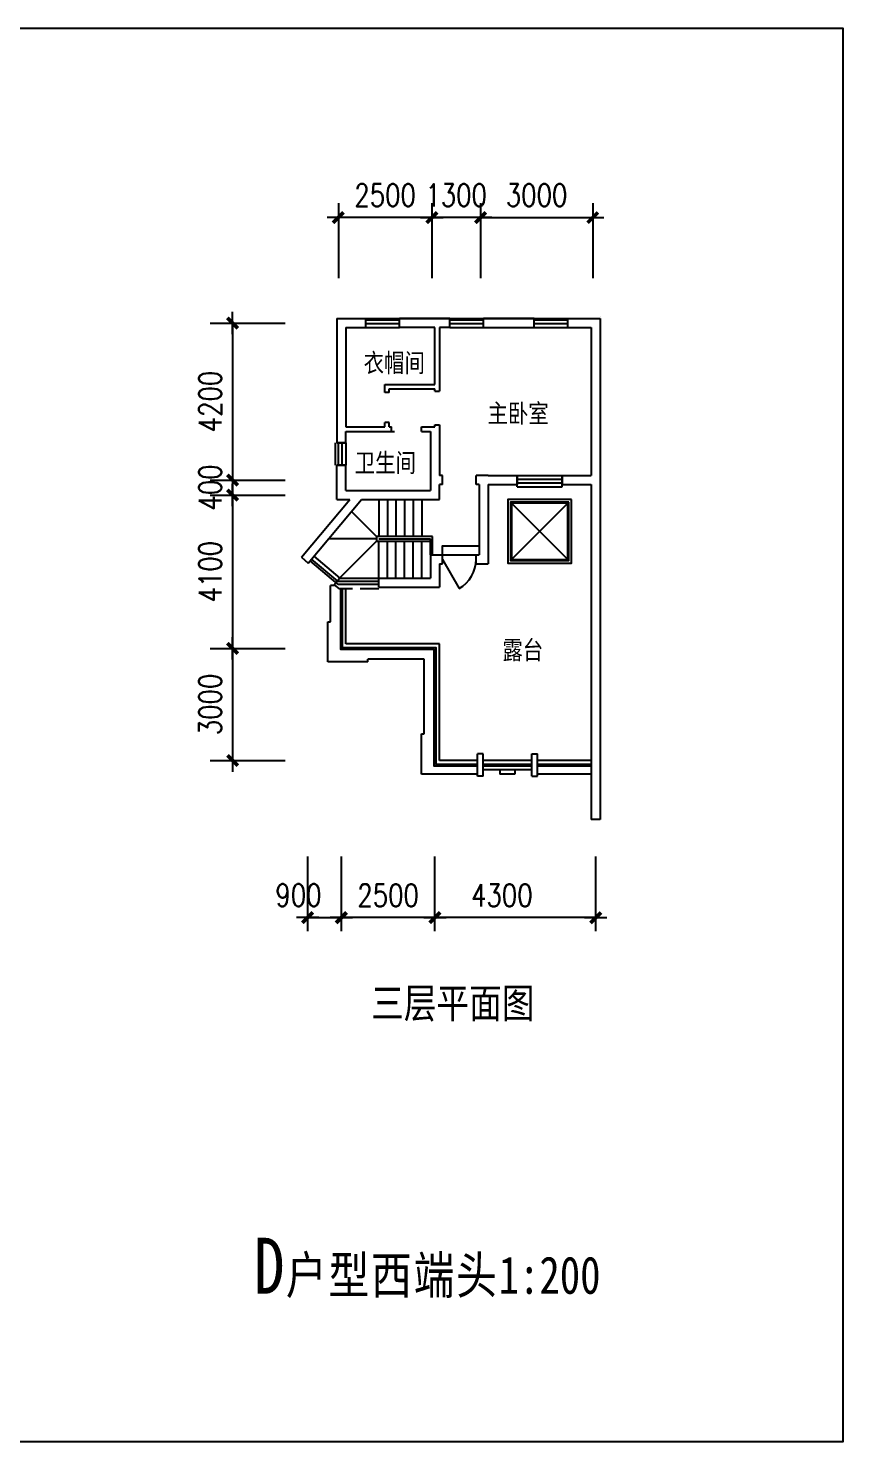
# Model space of a CAD drawing. Extents: x -24330 to 90668, y -60156 to 617.
# Drawn here: x 8825 to 30595, y -60105 to -22305 of the extents above; entities that cross this region are included whole.
import ezdxf

# ---------------------------------------------------------------- set-up
doc = ezdxf.new("R2010")
doc.units = 0
doc.header["$LTSCALE"] = 2000
doc.header["$MEASUREMENT"] = 0
doc.linetypes.add('DASH', pattern=[0.35, 0.25, -0.1])
doc.layers.get('0').update_dxf_attribs({"color": 2, "linetype": 'CONTINUOUS'})
doc.layers.get('DEFPOINTS').update_dxf_attribs({"linetype": 'CONTINUOUS'})
for name, color, linetype in [('AXIS', 3, 'CONTINUOUS'), ('PUB_DIM', 3, 'CONTINUOUS'), ('PUB_TEXT', 7, 'CONTINUOUS'), ('PUB_TITLE', 4, 'CONTINUOUS'), ('STAIR', 2, 'CONTINUOUS'), ('WALL', 255, 'CONTINUOUS'), ('WINDOW', 2, 'CONTINUOUS')]:
    doc.layers.add(name, color=color, linetype=linetype)
doc.styles.add('-宋体', font='SimSun.ttf', dxfattribs={"width": 0.8})
doc.styles.add('DIM_FONT', font='SIMPLEX.shx', dxfattribs={"width": 0.8})
doc.dimstyles.new('AXIS200', dxfattribs={"dimscale": 2, "dimtxt": 300, "dimasz": 1, "dimexe": 250, "dimexo": 300, "dimgap": 150, "dimtad": 1, "dimdec": 0, "dimzin": 0, "dimtxsty": 'DIM_FONT', "dimblk": '_DIMX', "dimcen": 0.09, "dimse1": 1, "dimse2": 1, "dimclrt": 7, "dimazin": 3, "dimtfac": 1, "dimtdec": 0, "dimtix": 1, "dimtmove": 0, "dimatfit": 3, "dimtolj": 1, "dimtzin": 0})

# ---------------------------------------------------------------- blocks, each defined once
blk = doc.blocks.new('_DIMX')
blk.add_line((-150, 0), (150, 0))
at = {"const_width": 50}
blk.add_lwpolyline([(-70, -70), (70, 70)], dxfattribs=at)
blk = doc.blocks.new('*D21')
at = {"color": 0, "linetype": 'BYBLOCK', "ltscale": 2}
blk.add_line((1815, -4655), (1815, -8751), dxfattribs=at)
at = {"layer": 'DEFPOINTS', "color": 0, "linetype": 'BYBLOCK', "ltscale": 2}
for p in [(6215, -4653), (1815, -8753), (6215, -8753)]:
    blk.add_point(p, dxfattribs=at)
at = {"color": 0, "linetype": 'BYBLOCK', "ltscale": 2, "xscale": 2, "yscale": 2, "zscale": 2}
for p, rotation in [((1815, -4653), 90), ((1815, -8753), 270)]:
    blk.add_blockref('_DIMX', p, dxfattribs=dict(at, rotation=rotation))
at = {"color": 7, "linetype": 'BYBLOCK', "ltscale": 2, "insert": (1215, -6703), "char_height": 600, "attachment_point": 5, "rotation": 90, "style": 'DIM_FONT'}
blk.add_mtext('\\A1;4100', dxfattribs=at)
blk = doc.blocks.new('*D22')
at = {"color": 0, "linetype": 'BYBLOCK', "ltscale": 2}
blk.add_line((1815, -8755), (1815, -11751), dxfattribs=at)
at = {"layer": 'DEFPOINTS', "color": 0, "linetype": 'BYBLOCK', "ltscale": 2}
for p in [(6215, -8753), (1815, -11753), (6215, -11753)]:
    blk.add_point(p, dxfattribs=at)
at = {"color": 0, "linetype": 'BYBLOCK', "ltscale": 2, "xscale": 2, "yscale": 2, "zscale": 2}
for p, rotation in [((1815, -8753), 90), ((1815, -11753), 270)]:
    blk.add_blockref('_DIMX', p, dxfattribs=dict(at, rotation=rotation))
at = {"color": 7, "linetype": 'BYBLOCK', "ltscale": 2, "insert": (1215, -10253), "char_height": 600, "attachment_point": 5, "rotation": 90, "style": 'DIM_FONT'}
blk.add_mtext('\\A1;3000', dxfattribs=at)
blk = doc.blocks.new('*D23')
at = {"color": 0, "linetype": 'BYBLOCK', "ltscale": 2}
blk.add_line((10428, -19353), (7932, -19353), dxfattribs=at)
at = {"layer": 'DEFPOINTS', "color": 0, "linetype": 'BYBLOCK', "ltscale": 2}
for p in [(7930, -13753), (10430, -13753), (7930, -19353)]:
    blk.add_point(p, dxfattribs=at)
at = {"color": 0, "linetype": 'BYBLOCK', "ltscale": 2, "xscale": 2, "yscale": 2, "zscale": 2, "rotation": 180}
blk.add_blockref('_DIMX', (7930, -19353), dxfattribs=at)
at = {"color": 0, "linetype": 'BYBLOCK', "ltscale": 2, "xscale": 2, "yscale": 2, "zscale": 2}
blk.add_blockref('_DIMX', (10430, -19353), dxfattribs=at)
at = {"color": 7, "linetype": 'BYBLOCK', "ltscale": 2, "insert": (9180, -18753), "char_height": 600, "attachment_point": 5, "style": 'DIM_FONT'}
blk.add_mtext('\\A1;2500', dxfattribs=at)
blk = doc.blocks.new('*D20')
at = {"color": 0, "linetype": 'BYBLOCK', "ltscale": 2}
blk.add_line((14728, -19353), (10432, -19353), dxfattribs=at)
at = {"layer": 'DEFPOINTS', "color": 0, "linetype": 'BYBLOCK', "ltscale": 2}
for p in [(10430, -13753), (14730, -13753), (10430, -19353)]:
    blk.add_point(p, dxfattribs=at)
at = {"color": 0, "linetype": 'BYBLOCK', "ltscale": 2, "xscale": 2, "yscale": 2, "zscale": 2, "rotation": 180}
blk.add_blockref('_DIMX', (10430, -19353), dxfattribs=at)
at = {"color": 0, "linetype": 'BYBLOCK', "ltscale": 2, "xscale": 2, "yscale": 2, "zscale": 2}
blk.add_blockref('_DIMX', (14730, -19353), dxfattribs=at)
at = {"color": 7, "linetype": 'BYBLOCK', "ltscale": 2, "insert": (12220, -18753), "char_height": 600, "attachment_point": 5, "style": 'DIM_FONT'}
blk.add_mtext('\\A1;4300', dxfattribs=at)
blk = doc.blocks.new('*D25')
at = {"color": 0, "linetype": 'BYBLOCK', "ltscale": 2}
blk.add_line((1815, -55), (1815, -4251), dxfattribs=at)
at = {"layer": 'DEFPOINTS', "color": 0, "linetype": 'BYBLOCK', "ltscale": 2}
for p in [(6215, -53), (1815, -4253), (6215, -4253)]:
    blk.add_point(p, dxfattribs=at)
at = {"color": 0, "linetype": 'BYBLOCK', "ltscale": 2, "xscale": 2, "yscale": 2, "zscale": 2}
for p, rotation in [((1815, -53), 90), ((1815, -4253), 270)]:
    blk.add_blockref('_DIMX', p, dxfattribs=dict(at, rotation=rotation))
at = {"color": 7, "linetype": 'BYBLOCK', "ltscale": 2, "insert": (1215, -2153), "char_height": 600, "attachment_point": 5, "rotation": 90, "style": 'DIM_FONT'}
blk.add_mtext('\\A1;4200', dxfattribs=at)
blk = doc.blocks.new('*D24')
at = {"color": 0, "linetype": 'BYBLOCK', "ltscale": 2}
for p, q in [((1815, -4251), (1815, -4249)), ((1815, -4253), (1815, -4653)), ((1815, -4655), (1815, -4657))]:
    blk.add_line(p, q, dxfattribs=at)
at = {"layer": 'DEFPOINTS', "color": 0, "linetype": 'BYBLOCK', "ltscale": 2}
for p in [(6215, -4253), (1815, -4653), (6215, -4653)]:
    blk.add_point(p, dxfattribs=at)
at = {"color": 0, "linetype": 'BYBLOCK', "ltscale": 2, "xscale": 2, "yscale": 2, "zscale": 2}
for p, rotation in [((1815, -4253), 270), ((1815, -4653), 90)]:
    blk.add_blockref('_DIMX', p, dxfattribs=dict(at, rotation=rotation))
at = {"color": 7, "linetype": 'BYBLOCK', "ltscale": 2, "insert": (1215, -4453), "char_height": 600, "attachment_point": 5, "rotation": 90, "style": 'DIM_FONT'}
blk.add_mtext('\\A1;400', dxfattribs=at)
blk = doc.blocks.new('*D26')
at = {"color": 0, "linetype": 'BYBLOCK', "ltscale": 2}
blk.add_line((10428, 6372), (7932, 6372), dxfattribs=at)
at = {"layer": 'DEFPOINTS', "color": 0, "linetype": 'BYBLOCK', "ltscale": 2}
for p in [(7930, 6372), (7930, 1972), (10430, 1972)]:
    blk.add_point(p, dxfattribs=at)
at = {"color": 0, "linetype": 'BYBLOCK', "ltscale": 2, "xscale": 2, "yscale": 2, "zscale": 2, "rotation": 180}
blk.add_blockref('_DIMX', (7930, 6372), dxfattribs=at)
at = {"color": 0, "linetype": 'BYBLOCK', "ltscale": 2, "xscale": 2, "yscale": 2, "zscale": 2}
blk.add_blockref('_DIMX', (10430, 6372), dxfattribs=at)
at = {"color": 7, "linetype": 'BYBLOCK', "ltscale": 2, "insert": (9180, 6972), "char_height": 600, "attachment_point": 5, "style": 'DIM_FONT'}
blk.add_mtext('\\A1;2500', dxfattribs=at)
blk = doc.blocks.new('*D27')
at = {"color": 0, "linetype": 'BYBLOCK', "ltscale": 2}
for p, q in [((10428, 6372), (10426, 6372)), ((11730, 6372), (10430, 6372)), ((11732, 6372), (11734, 6372))]:
    blk.add_line(p, q, dxfattribs=at)
at = {"layer": 'DEFPOINTS', "color": 0, "linetype": 'BYBLOCK', "ltscale": 2}
for p in [(10430, 6372), (10430, 1972), (11730, 1972)]:
    blk.add_point(p, dxfattribs=at)
at = {"color": 0, "linetype": 'BYBLOCK', "ltscale": 2, "xscale": 2, "yscale": 2, "zscale": 2}
blk.add_blockref('_DIMX', (10430, 6372), dxfattribs=at)
at = {"color": 0, "linetype": 'BYBLOCK', "ltscale": 2, "xscale": 2, "yscale": 2, "zscale": 2, "rotation": 180}
blk.add_blockref('_DIMX', (11730, 6372), dxfattribs=at)
at = {"color": 7, "linetype": 'BYBLOCK', "ltscale": 2, "insert": (11080, 6972), "char_height": 600, "attachment_point": 5, "style": 'DIM_FONT'}
blk.add_mtext('\\A1;1300', dxfattribs=at)
blk = doc.blocks.new('*D28')
at = {"color": 0, "linetype": 'BYBLOCK', "ltscale": 2}
blk.add_line((11732, 6372), (14728, 6372), dxfattribs=at)
at = {"layer": 'DEFPOINTS', "color": 0, "linetype": 'BYBLOCK', "ltscale": 2}
for p in [(14730, 6372), (11730, 1972), (14730, 1972)]:
    blk.add_point(p, dxfattribs=at)
at = {"color": 0, "linetype": 'BYBLOCK', "ltscale": 2, "xscale": 2, "yscale": 2, "zscale": 2, "rotation": 180}
blk.add_blockref('_DIMX', (11730, 6372), dxfattribs=at)
at = {"color": 0, "linetype": 'BYBLOCK', "ltscale": 2, "xscale": 2, "yscale": 2, "zscale": 2}
blk.add_blockref('_DIMX', (14730, 6372), dxfattribs=at)
at = {"color": 7, "linetype": 'BYBLOCK', "ltscale": 2, "insert": (13230, 6972), "char_height": 600, "attachment_point": 5, "style": 'DIM_FONT'}
blk.add_mtext('\\A1;3000', dxfattribs=at)
blk = doc.blocks.new('*D31')
at = {"color": 0, "linetype": 'BYBLOCK', "ltscale": 2}
blk.add_line((16296, -46088), (17192, -46088), dxfattribs=at)
at = {"layer": 'DEFPOINTS', "color": 0, "linetype": 'BYBLOCK', "ltscale": 2}
for p in [(16294, -45088), (17194, -45088), (17194, -46088)]:
    blk.add_point(p, dxfattribs=at)
at = {"color": 0, "linetype": 'BYBLOCK', "ltscale": 2, "xscale": 2, "yscale": 2, "zscale": 2, "rotation": 180}
blk.add_blockref('_DIMX', (16294, -46088), dxfattribs=at)
at = {"color": 0, "linetype": 'BYBLOCK', "ltscale": 2, "xscale": 2, "yscale": 2, "zscale": 2}
blk.add_blockref('_DIMX', (17194, -46088), dxfattribs=at)
at = {"color": 7, "linetype": 'BYBLOCK', "ltscale": 2, "insert": (16046, -45488), "char_height": 600, "attachment_point": 5, "style": 'DIM_FONT'}
blk.add_mtext('\\A1;900', dxfattribs=at)

msp = doc.modelspace()

# ---------------------------------------------------------------- linework, layer by layer
at = {"linetype": 'CONTINUOUS', "ltscale": 2}
for p, q in [((17844, -30068), (23244, -30068)), ((16294, -46454), (16294, -44454)), ((17194, -46454), (17194, -44454))]:
    msp.add_line(p, q, dxfattribs=at)
at = {"linetype": 'CONTINUOUS'}
for p, q in [((18744, -30114.7), (17844, -30114.7)), ((18744, -30211.3), (17844, -30211.3)), ((17844, -30308), (18744, -30308))]:
    msp.add_line(p, q, dxfattribs=at)
for p, q in [((20994, -30114.7), (20094, -30114.7)), ((20994, -30211.3), (20094, -30211.3)), ((23244, -30114.7), (22344, -30114.7)), ((23244, -30211.3), (22344, -30211.3)), ((23247.1, -30068), (23244, -30064.9)), ((24112, -30019.4), (24110.6, -30018)), ((20094, -30308), (20994, -30308)), ((22344, -30308), (23244, -30308)), ((17024, -33388), (17024, -33988)), ((17120.7, -33988), (17120.7, -33388)), ((17217.3, -33988), (17217.3, -33388)), ((17314, -33388), (17314, -33988)), ((21894, -34268), (23094, -34268)), ((23094, -34368), (21894, -34368)), ((23094, -34468), (21894, -34468)), ((21894, -34568), (23094, -34568)), ((21714, -36538), (23274, -34978)), ((23274, -36538), (21714, -34978)), ((19894, -36388), (20794, -36388)), ((19894, -36508), (20344, -37287.4)), ((17161.4, -37008), (18194, -37008)), ((16904, -38178), (16904, -37206)), ((17024, -37206), (16904, -37206)), ((17101.2, -37088), (18194, -37088)), ((17103.3, -37168), (18194, -37168)), ((17314, -38768), (17314, -37298)), ((16834, -39248), (16834, -38178)), ((16834, -38178), (16904, -38178)), ((19814, -38768), (17314, -38768)), ((19814, -41888), (19814, -38768)), ((17904, -39248), (16834, -39248)), ((17904, -39248), (17904, -39178)), ((19404, -39178), (17904, -39178)), ((19404, -41178), (19404, -39178)), ((19334, -42248), (19334, -41178)), ((19334, -41178), (19404, -41178)), ((20834, -41888), (19814, -41888)), ((22284, -41888), (20984, -41888)), ((23874, -41888), (22434, -41888)), ((20404, -42248), (19334, -42248)), ((20834, -42248), (20404, -42248)), ((20984, -42128), (22284, -42128)), ((21434, -42128), (21434, -42248)), ((21834, -42248), (21434, -42248)), ((21834, -42128), (21834, -42248)), ((22864, -42248), (22434, -42248)), ((23874, -42248), (22864, -42248))]:
    msp.add_line(p, q)
at = {"linetype": 'DASH'}
for p, q in [((16998.9, -37184.9), (17147.1, -37008)), ((16998.9, -37184.9), (17133.9, -37298)), ((18194, -37298), (17133.9, -37298)), ((20404, -42248), (20404, -42248)), ((22864, -42248), (22864, -42248))]:
    msp.add_line(p, q, dxfattribs=at)
at = {"color": 8}
for p, q in [((20984, -41983), (22284, -41983)), ((20984, -42033), (22284, -42033)), ((22434, -41983), (23874, -41983)), ((22434, -42033), (23874, -42033))]:
    msp.add_line(p, q, dxfattribs=at)
for points in [[(23344, -34908), (21644, -34908), (21644, -36608), (23344, -36608)], [(23274, -34978), (21714, -34978), (21714, -36538), (23274, -36538)], [(23244, -35008), (21744, -35008), (21744, -36508), (23244, -36508)]]:
    msp.add_lwpolyline(points, close=True)
msp.add_lwpolyline([(19894, -36388), (19894, -36148), (20874, -36148)])
for points in [[(17169, -37298), (17169, -38913), (19669, -38913), (19669, -42033), (20834, -42033)], [(17219, -37298), (17219, -38863), (19719, -38863), (19719, -41983), (20834, -41983)]]:
    msp.add_lwpolyline(points, dxfattribs=at)
msp.add_arc((19894, -36508), 900, 300, 0)
at = {"layer": 'AXIS'}
for p, q in [((17113, -26984), (17113, -28984)), ((19613, -26984), (19613, -28984)), ((20913, -26984), (20913, -28984)), ((23913, -26984), (23913, -28984)), ((13689, -30188), (15689, -30188)), ((13689, -34388), (15689, -34388)), ((13689, -34788), (15689, -34788)), ((13689, -38888), (15689, -38888)), ((13689, -41886), (15689, -41886)), ((19694, -46454), (19694, -44454)), ((23994, -46454), (23994, -44454))]:
    msp.add_line(p, q, dxfattribs=at)
at = {"layer": 'PUB_TITLE', "linetype": 'CONTINUOUS', "ltscale": 2}
msp.add_lwpolyline([(-22865, -60105), (-22865, -22305), (30595, -22305), (30595, -60105)], close=True, dxfattribs=at)
at = {"layer": 'STAIR'}
for p, q in [((18194, -34908), (18194, -35898)), ((18424, -34908), (18424, -35898)), ((18654, -34908), (18654, -35898)), ((18884, -34908), (18884, -35898)), ((19114, -34908), (19114, -35898)), ((19344, -34908), (19344, -35898)), ((18134, -35898), (17460.7, -35224.7)), ((19634, -35898), (18134, -35898)), ((18134, -35898), (18134, -36018)), ((19634, -36388), (19634, -35898)), ((18134, -35958), (16852.6, -35958)), ((18134, -35958), (17027.3, -35958)), ((18134, -36018), (17151.9, -37000.1)), ((18134, -35958), (18134, -36018)), ((18134, -36018), (18829.4, -36018)), ((18134, -36018), (18944.8, -36018)), ((18194, -35958), (18864, -35958)), ((18194, -35958), (18979.5, -35958)), ((18194, -35958), (18194, -35958)), ((18194, -35958), (18194, -35958)), ((18194, -37008), (18194, -36018)), ((18424, -37008), (18424, -36018)), ((18654, -37008), (18654, -36018)), ((18884, -37008), (18884, -36018)), ((18944.8, -36018), (19574, -36018)), ((18979.5, -35958), (19574, -35958)), ((19114, -37008), (19114, -36018)), ((19344, -37008), (19344, -36018)), ((19574, -36388), (19574, -35958)), ((18654, -37008), (18654, -36474.7)), ((18654, -36948), (18654, -36474.7))]:
    msp.add_line(p, q, dxfattribs=at)
at = {"layer": 'WALL'}
for p, q in [((17074, -30068), (17074, -33388)), ((17074, -30068), (17844, -30068)), ((17844, -30308), (17844, -30068)), ((17844, -30308), (17844, -30068)), ((18744, -30308), (18744, -30068)), ((18744, -30308), (18744, -30068)), ((20094, -30068), (18744, -30068)), ((20094, -30308), (20094, -30068)), ((22344, -30068), (20994, -30068)), ((20994, -30308), (20994, -30068)), ((22344, -30308), (22344, -30068)), ((23244, -30068), (24114, -30068)), ((23244, -30308), (23244, -30068)), ((24114, -30068), (24114, -34508)), ((17314, -30308), (17314, -32968)), ((17314, -30308), (17844, -30308)), ((19694, -30308), (18744, -30308)), ((19694, -31828), (19694, -30308)), ((20094, -30308), (19814, -30308)), ((19814, -30308), (19814, -32008)), ((20994, -30308), (22344, -30308)), ((23244, -30308), (23874, -30308)), ((23874, -30308), (23874, -34268)), ((18354, -31828), (19694, -31828)), ((18354, -32048), (18354, -31828)), ((18474, -32048), (18354, -32048)), ((18474, -31948), (19694, -31948)), ((18474, -32048), (18474, -31948)), ((19694, -32008), (19694, -31948)), ((19694, -32008), (19814, -32008)), ((18354, -32968), (18354, -32848)), ((18474, -32848), (18354, -32848)), ((18474, -32968), (18474, -32848)), ((17314, -32968), (18354, -32968)), ((17314, -33088), (18614, -33088)), ((17314, -33388), (17314, -33088)), ((18474, -32968), (18534, -32968)), ((18534, -33088), (18534, -32968)), ((19334, -32968), (19694, -32968)), ((19334, -33088), (19334, -32968)), ((19334, -33088), (19574, -33088)), ((19574, -33088), (19574, -34668)), ((19694, -32968), (19694, -32908)), ((19694, -32908), (19814, -32908)), ((19814, -32908), (19814, -32968)), ((19814, -32968), (19814, -34268)), ((17314, -33388), (17074, -33388)), ((17074, -33388), (17314, -33388)), ((17314, -33988), (17074, -33988)), ((17074, -33988), (17314, -33988)), ((17074, -34908), (17074, -33988)), ((17314, -34668), (17314, -33988)), ((19894, -34268), (19814, -34268)), ((19894, -34508), (19894, -34268)), ((20994, -34268), (20794, -34268)), ((20794, -34508), (20794, -34268)), ((21114, -34268), (20874, -34268)), ((21114, -34268), (21894, -34268)), ((21114, -34268), (21114, -34268)), ((21894, -34568), (21894, -34268)), ((21894, -34268), (21894, -34508)), ((23094, -34268), (23874, -34268)), ((23094, -34568), (23094, -34268)), ((23094, -34268), (23094, -34508)), ((17314, -34668), (19574, -34668)), ((19814, -34908), (19814, -34508)), ((19894, -34508), (19814, -34508)), ((20874, -34508), (20794, -34508)), ((20874, -34508), (20874, -36388)), ((21114, -34508), (21114, -36628)), ((21114, -34508), (21894, -34508)), ((23094, -34508), (23874, -34508)), ((23874, -34508), (23874, -42008)), ((24114, -34508), (24114, -43463)), ((16125, -36452.9), (17419, -34908)), ((16308.9, -36607), (17732, -34908)), ((17074, -34908), (17419, -34908)), ((17732, -34908), (19774, -34908)), ((19694, -34908), (19814, -34908)), ((16125, -36452.9), (16308.9, -36607)), ((19574, -36388), (19894, -36388)), ((19574, -36388), (19574, -37008)), ((19814, -36628), (19814, -37248)), ((19814, -36628), (19894, -36628)), ((19894, -36628), (19894, -36388)), ((20794, -36628), (20794, -36388)), ((20794, -36388), (20874, -36388)), ((20794, -36628), (21114, -36628)), ((18194, -37008), (19574, -37008)), ((18194, -37248), (18194, -37008)), ((18194, -37248), (19814, -37248)), ((20834, -42308), (20834, -41708)), ((20984, -41708), (20834, -41708)), ((20984, -42308), (20984, -41708)), ((22284, -42308), (22284, -41708)), ((22284, -41708), (22434, -41708)), ((22434, -42308), (22434, -41708)), ((20984, -42308), (20834, -42308)), ((22284, -42308), (22434, -42308)), ((23874, -42008), (23874, -43463)), ((24114, -43463), (23874, -43463))]:
    msp.add_line(p, q, dxfattribs=at)
at = {"layer": 'WINDOW'}
for p, q in [((17103.3, -37168), (16360.3, -36545.7)), ((17101.2, -37088), (16398.8, -36499.7)), ((17161.4, -37008), (16463, -36423.1))]:
    msp.add_line(p, q, dxfattribs=at)

# ---------------------------------------------------------------- texts
at = {"layer": 'PUB_TEXT', "linetype": 'CONTINUOUS', "ltscale": 2, "style": '-宋体', "width": 0.8}
for s, height, p in [('衣帽间', 500, (17789, -31502)), ('主卧室', 500, (21101, -32852)), ('卫生间', 500, (17551, -34175)), ('露台', 500, (21498, -39180)), ('三层平面图', 800, (17990, -48776)), ('D', 1500, (14858.1, -56149)), ('户', 1000, (15710.9, -56149)), ('型', 1000, (16848.7, -56149)), ('西', 1000, (17986.4, -56149)), ('端', 1000, (19124.2, -56149)), ('头', 1000, (20262, -56149)), ('1:200', 1000, (21399.8, -56149))]:
    msp.add_text(s, height=height, dxfattribs=at).set_placement(p)

# ---------------------------------------------------------------- dimensions: what is measured, and where the dimension line sits
at = {"layer": 'AXIS'}
for base, p1, p2, picture, middle, set_off in [((17113, -27368), (19613, -31768), (17113, -31768), '*D26', (18363, -26768), (9183, -33740)), ((19613, -27368), (20913, -31768), (19613, -31768), '*D27', (20263, -26768), (9183, -33740)), ((23913, -27368), (20913, -31768), (23913, -31768), '*D28', (22413, -26768), (9183, -33740)), ((17194, -46090), (19694, -40490), (17194, -40490), '*D23', (18444, -45490), (9264, -26737))]:
    dim = msp.add_linear_dim(base=base, p1=p1, p2=p2, dimstyle='AXIS200', dxfattribs=at)
    dim.commit()
    dim.dimension.update_dxf_attribs({"geometry": picture, "text_midpoint": middle, "insert": set_off})
dim = msp.add_aligned_dim(p1=(18687, -30188), p2=(18687, -34388), distance=-4400, dimstyle='AXIS200', dxfattribs=at)
dim.commit()
dim.dimension.update_dxf_attribs({"geometry": '*D25', "text_midpoint": (13687, -32288), "insert": (12472, -30135)})
for base, p1, p2, picture, middle in [((14287, -34788), (18687, -34388), (18687, -34788), '*D24', (13687, -34588)), ((14287, -38888), (18687, -34788), (18687, -38888), '*D21', (13687, -36838)), ((14287, -41888), (18687, -38888), (18687, -41888), '*D22', (13687, -40388))]:
    dim = msp.add_linear_dim(base=base, p1=p1, p2=p2, angle=90, dimstyle='AXIS200', dxfattribs=at)
    dim.commit()
    dim.dimension.update_dxf_attribs({"geometry": picture, "text_midpoint": middle, "insert": (12472, -30135)})
dim = msp.add_linear_dim(base=(19694, -46090), p1=(23994, -40490), p2=(19694, -40490), dimstyle='AXIS200', dxfattribs=at)
dim.commit()
dim.dimension.update_dxf_attribs({"geometry": '*D20', "text_midpoint": (21484, -45490), "dimtype": 160, "insert": (9264, -26737)})
at = {"layer": 'PUB_DIM', "linetype": 'CONTINUOUS', "ltscale": 2}
dim = msp.add_linear_dim(base=(17194, -46088), p1=(16294, -45088), p2=(17194, -45088), angle=0, dimstyle='AXIS200', dxfattribs=at)
dim.commit()
dim.dimension.update_dxf_attribs({"geometry": '*D31', "text_midpoint": (16046.2, -45488), "dimtype": 161})

doc.saveas('drawing.dxf')
